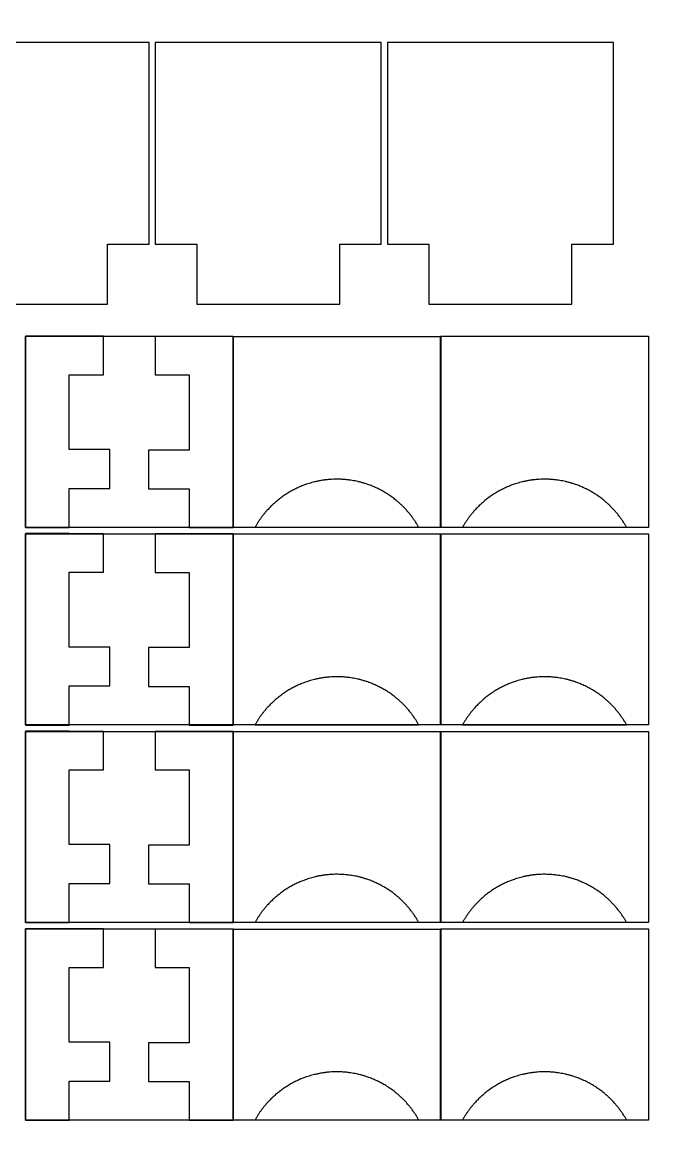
# Model space of a CAD drawing. Extents: x 0 to 200, y 0 to 180.
# Drawn here: x 115.9 to 145.1, y 86.1 to 137.9 of the extents above; entities that cross this region are included whole.
import ezdxf

# ---------------------------------------------------------------- set-up
doc = ezdxf.new("R2010")
doc.units = 0
doc.layers.add('Capa_1', color=7, linetype='CONTINUOUS')

msp = doc.modelspace()

# ---------------------------------------------------------------- linework, layer by layer
at = {"layer": 'Capa_1', "color": 7}
for p, q in [((121.741278, 136.991958), (111.257713, 136.991958)), ((121.741278, 127.637281), (121.741278, 136.991958)), ((122.027872, 136.991958), (122.027872, 127.637281)), ((132.511439, 136.991958), (122.027872, 136.991958)), ((122.027872, 136.991958), (122.027872, 136.991958)), ((132.511439, 127.637281), (132.511439, 136.991958)), ((132.798032, 136.991958), (132.798032, 127.637281)), ((143.281597, 136.991958), (132.798032, 136.991958)), ((132.798032, 136.991958), (132.798032, 136.991958)), ((143.281597, 127.637281), (143.281597, 136.991958)), ((119.817535, 124.855298), (119.817535, 127.637281)), ((119.817535, 127.637281), (121.741278, 127.637281)), ((122.027872, 127.637281), (123.951617, 127.637281)), ((123.951617, 127.637281), (123.951617, 124.855298)), ((130.587697, 124.855298), (130.587697, 127.637281)), ((130.587697, 127.637281), (132.511439, 127.637281)), ((132.798032, 127.637281), (134.721774, 127.637281)), ((134.721774, 127.637281), (134.721774, 124.855298)), ((141.357854, 124.855298), (141.357854, 127.637281)), ((141.357854, 127.637281), (143.281597, 127.637281)), ((113.181455, 124.855298), (119.817535, 124.855298)), ((123.951617, 124.855298), (130.587697, 124.855298)), ((134.721774, 124.855298), (141.357854, 124.855298)), ((116.003457, 123.361363), (125.637206, 123.361363)), ((116.003457, 114.495298), (116.003457, 123.361363)), ((116.004101, 123.361095), (116.003537, 123.361095)), ((116.003537, 123.361095), (116.003537, 121.579014)), ((118.040842, 123.370473), (116.004101, 123.370473)), ((116.004101, 123.370473), (116.004101, 123.370464)), ((116.004101, 123.370464), (116.004101, 123.361095)), ((118.040842, 123.361103), (118.040842, 123.370473)), ((119.621174, 123.361103), (118.040842, 123.361103)), ((119.621174, 121.579022), (119.621174, 123.361103)), ((122.019512, 123.356683), (122.019512, 121.574605)), ((122.019541, 123.356683), (122.019512, 123.356683)), ((123.596567, 123.356683), (122.019541, 123.356683)), ((125.637164, 123.356683), (123.596567, 123.356683)), ((125.637164, 121.574605), (125.637164, 123.356683)), ((125.637206, 123.361363), (125.637206, 114.495298)), ((125.637206, 123.356926), (135.270955, 123.356926)), ((125.637206, 114.495301), (125.637206, 123.356926)), ((135.257366, 123.362017), (144.918295, 123.362017)), ((135.257366, 114.495295), (135.257366, 123.362017)), ((135.270955, 123.356926), (135.270955, 114.495301)), ((144.918295, 123.362017), (144.918295, 114.495295)), ((116.003537, 121.579014), (116.004101, 121.579014)), ((116.004101, 121.579014), (116.004101, 114.490387)), ((118.040842, 121.556416), (118.040842, 121.579022)), ((118.040842, 121.579022), (119.621174, 121.579022)), ((118.040842, 118.105806), (118.040842, 121.556416)), ((122.019512, 121.574605), (123.595438, 121.574605)), ((123.595438, 121.574605), (123.595438, 121.533263)), ((123.595438, 121.533263), (123.595438, 118.083759)), ((125.636035, 114.48708), (125.637164, 121.574605)), ((119.922138, 118.105806), (118.040842, 118.105806)), ((119.922138, 116.304986), (119.922138, 118.105806)), ((123.595438, 118.083759), (121.719651, 118.083759)), ((121.719651, 118.083759), (121.719651, 116.283489)), ((118.040842, 114.490387), (118.040842, 116.304986)), ((118.040842, 116.304986), (119.922138, 116.304986)), ((121.719651, 116.283489), (123.595438, 116.283489)), ((123.595438, 116.283489), (123.595438, 114.48708)), ((125.637206, 114.495298), (116.003457, 114.495298)), ((116.004101, 114.490387), (118.040842, 114.490387)), ((123.595438, 114.48708), (125.636035, 114.48708)), ((135.270955, 114.495301), (125.637206, 114.495301)), ((144.918295, 114.495295), (135.257366, 114.495295)), ((116.003457, 114.195747), (125.637206, 114.195747)), ((116.003457, 105.329683), (116.003457, 114.195747)), ((116.004101, 114.195479), (116.003537, 114.195479)), ((116.003537, 114.195479), (116.003537, 112.413398)), ((118.040842, 114.204857), (116.004101, 114.204857)), ((116.004101, 114.204857), (116.004101, 114.204849)), ((116.004101, 114.204849), (116.004101, 114.195479)), ((118.040842, 114.195488), (118.040842, 114.204857)), ((119.621174, 114.195488), (118.040842, 114.195488)), ((119.621174, 112.413407), (119.621174, 114.195488)), ((122.019512, 114.191068), (122.019512, 112.40899)), ((122.019541, 114.191068), (122.019512, 114.191068)), ((123.596567, 114.191068), (122.019541, 114.191068)), ((125.637164, 114.191068), (123.596567, 114.191068)), ((125.637164, 112.40899), (125.637164, 114.191068)), ((125.637206, 114.195747), (125.637206, 105.329683)), ((125.637206, 114.191311), (135.270955, 114.191311)), ((125.637206, 105.329685), (125.637206, 114.191311)), ((135.257366, 114.196402), (144.918295, 114.196402)), ((135.257366, 105.32968), (135.257366, 114.196402)), ((135.270955, 114.191311), (135.270955, 105.329685)), ((144.918295, 114.196402), (144.918295, 105.32968)), ((116.003537, 112.413398), (116.004101, 112.413398)), ((116.004101, 112.413398), (116.004101, 105.324772)), ((118.040842, 112.390801), (118.040842, 112.413407)), ((118.040842, 112.413407), (119.621174, 112.413407)), ((122.019512, 112.40899), (123.595438, 112.40899)), ((123.595438, 112.40899), (123.595438, 112.367647)), ((125.636035, 105.321464), (125.637164, 112.40899)), ((118.040842, 108.940191), (118.040842, 112.390801)), ((123.595438, 112.367647), (123.595438, 108.918144)), ((119.922138, 108.940191), (118.040842, 108.940191)), ((119.922138, 107.139371), (119.922138, 108.940191)), ((123.595438, 108.918144), (121.719651, 108.918144)), ((121.719651, 108.918144), (121.719651, 107.117874)), ((118.040842, 105.324772), (118.040842, 107.139371)), ((118.040842, 107.139371), (119.922138, 107.139371)), ((121.719651, 107.117874), (123.595438, 107.117874)), ((123.595438, 107.117874), (123.595438, 105.321464)), ((125.637206, 105.329683), (116.003457, 105.329683)), ((116.004101, 105.324772), (118.040842, 105.324772)), ((123.595438, 105.321464), (125.636035, 105.321464)), ((135.270955, 105.329685), (125.637206, 105.329685)), ((144.918295, 105.32968), (135.257366, 105.32968)), ((116.003457, 105.030132), (125.637206, 105.030132)), ((116.003457, 96.164067), (116.003457, 105.030132)), ((116.004101, 105.029864), (116.003537, 105.029864)), ((116.003537, 105.029864), (116.003537, 103.247783)), ((118.040842, 105.039242), (116.004101, 105.039242)), ((116.004101, 105.039242), (116.004101, 105.039234)), ((116.004101, 105.039234), (116.004101, 105.029864)), ((118.040842, 105.029872), (118.040842, 105.039242)), ((119.621174, 105.029872), (118.040842, 105.029872)), ((119.621174, 103.247791), (119.621174, 105.029872)), ((122.019512, 105.025453), (122.019512, 103.243375)), ((122.019541, 105.025453), (122.019512, 105.025453)), ((123.596567, 105.025453), (122.019541, 105.025453)), ((125.637164, 105.025453), (123.596567, 105.025453)), ((125.637164, 103.243375), (125.637164, 105.025453)), ((125.637206, 105.030132), (125.637206, 96.164067)), ((125.637206, 105.025695), (135.270955, 105.025695)), ((125.637206, 96.16407), (125.637206, 105.025695)), ((135.257366, 105.030787), (144.918295, 105.030787)), ((135.257366, 96.164064), (135.257366, 105.030787)), ((135.270955, 105.025695), (135.270955, 96.16407)), ((144.918295, 105.030787), (144.918295, 96.164064)), ((116.003537, 103.247783), (116.004101, 103.247783)), ((116.004101, 103.247783), (116.004101, 96.159157)), ((118.040842, 103.225185), (118.040842, 103.247791)), ((118.040842, 103.247791), (119.621174, 103.247791)), ((118.040842, 99.774576), (118.040842, 103.225185)), ((122.019512, 103.243375), (123.595438, 103.243375)), ((123.595438, 103.243375), (123.595438, 103.202032)), ((123.595438, 103.202032), (123.595438, 99.752528)), ((125.636035, 96.155849), (125.637164, 103.243375)), ((119.922138, 99.774576), (118.040842, 99.774576)), ((119.922138, 97.973755), (119.922138, 99.774576)), ((123.595438, 99.752528), (121.719651, 99.752528)), ((121.719651, 99.752528), (121.719651, 97.952258)), ((118.040842, 96.159157), (118.040842, 97.973755)), ((118.040842, 97.973755), (119.922138, 97.973755)), ((121.719651, 97.952258), (123.595438, 97.952258)), ((123.595438, 97.952258), (123.595438, 96.155849)), ((125.637206, 96.164067), (116.003457, 96.164067)), ((116.003457, 95.864517), (125.637206, 95.864517)), ((116.003457, 86.998452), (116.003457, 95.864517)), ((116.004101, 95.864248), (116.003537, 95.864248)), ((116.003537, 95.864248), (116.003537, 94.082167)), ((116.004101, 96.159157), (118.040842, 96.159157)), ((118.040842, 95.873627), (116.004101, 95.873627)), ((116.004101, 95.873627), (116.004101, 95.873618)), ((116.004101, 95.873618), (116.004101, 95.864248)), ((118.040842, 95.864257), (118.040842, 95.873627)), ((119.621174, 95.864257), (118.040842, 95.864257)), ((119.621174, 94.082176), (119.621174, 95.864257)), ((122.019512, 95.859837), (122.019512, 94.077759)), ((122.019541, 95.859837), (122.019512, 95.859837)), ((123.596567, 95.859837), (122.019541, 95.859837)), ((123.595438, 96.155849), (125.636035, 96.155849)), ((125.637164, 95.859837), (123.596567, 95.859837)), ((125.637164, 94.077759), (125.637164, 95.859837)), ((135.270955, 96.16407), (125.637206, 96.16407)), ((125.637206, 95.864517), (125.637206, 86.998452)), ((125.637206, 95.86008), (135.270955, 95.86008)), ((125.637206, 86.998455), (125.637206, 95.86008)), ((144.918295, 96.164064), (135.257366, 96.164064)), ((135.257366, 95.865171), (144.918295, 95.865171)), ((135.257366, 86.998449), (135.257366, 95.865171)), ((135.270955, 95.86008), (135.270955, 86.998455)), ((144.918295, 95.865171), (144.918295, 86.998449)), ((116.003537, 94.082167), (116.004101, 94.082167)), ((116.004101, 94.082167), (116.004101, 86.993541)), ((118.040842, 94.05957), (118.040842, 94.082176)), ((118.040842, 94.082176), (119.621174, 94.082176)), ((118.040842, 90.60896), (118.040842, 94.05957)), ((122.019512, 94.077759), (123.595438, 94.077759)), ((123.595438, 94.077759), (123.595438, 94.036416)), ((123.595438, 94.036416), (123.595438, 90.586913)), ((125.636035, 86.990233), (125.637164, 94.077759)), ((119.922138, 90.60896), (118.040842, 90.60896)), ((119.922138, 88.80814), (119.922138, 90.60896)), ((123.595438, 90.586913), (121.719651, 90.586913)), ((121.719651, 90.586913), (121.719651, 88.786643)), ((118.040842, 86.993541), (118.040842, 88.80814)), ((118.040842, 88.80814), (119.922138, 88.80814)), ((121.719651, 88.786643), (123.595438, 88.786643)), ((123.595438, 88.786643), (123.595438, 86.990233)), ((125.637206, 86.998452), (116.003457, 86.998452)), ((116.004101, 86.993541), (118.040842, 86.993541)), ((123.595438, 86.990233), (125.636035, 86.990233)), ((135.270955, 86.998455), (125.637206, 86.998455)), ((144.918295, 86.998449), (135.257366, 86.998449))]:
    msp.add_line(p, q, dxfattribs=at)
at = {"layer": 'Capa_1', "color": 5}
for p, q in [((130.456515, 116.730712), (130.456515, 116.730679)), ((140.090266, 116.730704), (140.090266, 116.730684)), ((126.661492, 114.506624), (134.246491, 114.506624)), ((136.28886, 114.502873), (143.886612, 114.502873)), ((130.456515, 107.565097), (130.456515, 107.565063)), ((140.090266, 107.565089), (140.090266, 107.565069)), ((126.661492, 105.341008), (134.246491, 105.341008)), ((136.28886, 105.337257), (143.886612, 105.337257)), ((130.456515, 98.399482), (130.456515, 98.399448)), ((140.090266, 98.399473), (140.090266, 98.399453)), ((126.661492, 96.175393), (134.246491, 96.175393)), ((136.28886, 96.171642), (143.886612, 96.171642)), ((130.456515, 89.233866), (130.456515, 89.233832)), ((140.090266, 89.233858), (140.090266, 89.233838)), ((126.661492, 87.009777), (134.246491, 87.009777)), ((136.28886, 87.006027), (143.886612, 87.006027))]:
    msp.add_line(p, q, dxfattribs=at)
at = {"layer": 'Capa_1', "color": 7}
for points, knots in [([(199.858894, 99.999994), (199.818106, 97.807285), (199.737066, 93.450704), (199.08328, 86.982093), (198.08228, 80.810131), (196.746523, 74.938712), (195.131528, 69.366537), (193.273036, 64.12126), (191.218012, 59.19784), (189.007933, 54.587105), (186.396895, 49.787523), (183.332252, 44.841947), (179.76296, 39.805195), (176.090892, 35.245532), (172.377873, 31.135397), (168.67602, 27.443095), (165.175137, 24.296902), (161.941368, 21.639762), (159.025692, 19.417241), (155.634094, 17.022934), (151.728412, 14.515105), (147.271502, 11.966387), (143.018534, 9.817376), (139.00857, 8.017957), (135.271406, 6.519572), (130.846509, 4.951135), (125.694421, 3.414356), (119.783329, 2.037035), (114.278132, 1.105727), (109.218232, 0.52596), (104.628077, 0.211201), (99.936572, 0.104436), (95.182741, 0.217057), (90.406864, 0.55806), (85.801801, 1.107607), (81.369057, 1.843496), (77.108257, 2.744768), (72.411498, 3.955095), (67.310989, 5.553346), (61.853772, 7.624374), (56.716769, 9.926747), (51.894764, 12.418235), (47.378752, 15.060998), (42.339493, 18.375156), (36.880509, 22.490513), (31.146969, 27.540312), (26.172728, 32.641661), (21.88998, 37.68046), (18.223681, 42.567147), (14.798712, 47.764752), (11.646477, 53.273259), (8.801316, 59.089761), (6.479286, 64.744781), (4.616533, 70.186706), (3.148856, 75.37763), (1.890047, 80.981389), (0.908549, 87.009327), (0.281024, 93.464517), (0.072163, 99.955018), (0.273419, 106.343643), (0.887814, 112.498625), (1.860208, 118.132677), (3.121565, 123.271016), (4.606636, 127.946801), (6.193044, 131.966892), (7.779292, 135.383097), (9.284041, 138.25224), (11.245373, 141.588873), (13.769801, 145.321353), (16.974171, 149.347107), (20.191109, 152.812162), (23.333103, 155.783884), (26.334806, 158.327232), (29.321996, 160.597875), (32.265033, 162.623348), (35.14014, 164.429428), (38.311147, 166.246414), (41.79577, 168.048245), (45.60861, 169.80708), (50.00365, 171.608999), (55.019759, 173.386999), (60.686916, 175.068287), (66.509983, 176.487755), (72.473419, 177.652328), (78.562457, 178.56856), (84.344623, 179.195626), (89.788835, 179.59305), (94.87089, 179.811208), (100.76832, 179.893419), (107.410575, 179.75942), (114.716224, 179.299799), (121.385038, 178.578421), (127.424458, 177.66243), (132.851151, 176.617602), (138.109896, 175.375843), (143.193119, 173.939694), (148.093846, 172.311956), (152.649984, 170.553145), (156.869672, 168.690335), (160.76528, 166.750238), (164.828873, 164.474587), (169.014113, 161.80713), (173.258779, 158.684712), (176.963827, 155.537103), (180.174266, 152.426891), (182.943039, 149.406961), (185.348763, 146.440794), (187.428082, 143.56584), (189.219177, 140.812414), (190.934934, 137.863829), (192.557237, 134.708121), (194.066009, 131.334614), (195.5994, 127.341864), (197.057914, 122.665316), (198.320429, 117.24986), (199.113873, 112.284997), (199.570544, 107.837456), (199.814358, 103.954699), (199.843921, 101.329573), (199.858894, 99.999994)], [0, 0, 0, 0, 6.576941, 13.067387, 19.484114, 25.324543, 31.12045, 36.878995, 42.009255, 47.118787, 52.211288, 58.393924, 64.561674, 70.719447, 75.94594, 81.171182, 86.397807, 90.059866, 93.724854, 97.393756, 102.51205, 107.642945, 112.789733, 116.80062, 120.825154, 124.865362, 130.881022, 136.943825, 143.062643, 147.620168, 152.217916, 156.860552, 161.693496, 166.477989, 171.219274, 175.601421, 179.95395, 184.280235, 190.147711, 195.979261, 201.781267, 207.025983, 212.254833, 217.47124, 225.11269, 232.743023, 240.370619, 246.46658, 252.570345, 258.686511, 265.128863, 271.596963, 278.098207, 283.454851, 288.844621, 294.273333, 300.676755, 307.153635, 313.71667, 320.144974, 326.315285, 332.258405, 337.281438, 342.176674, 346.965191, 350.235952, 353.472199, 356.680591, 361.843139, 366.975505, 372.101901, 376.013694, 379.943471, 383.899086, 387.265152, 390.658384, 394.082097, 398.226397, 402.422829, 406.674891, 412.47262, 418.380416, 424.401302, 430.446441, 436.602626, 442.868571, 447.889766, 452.976347, 458.126473, 465.581663, 472.901146, 480.079918, 485.69733, 491.222201, 496.6544, 501.902491, 507.063663, 512.140793, 516.547972, 520.896769, 525.191751, 530.514805, 535.774943, 540.987907, 545.086544, 549.177426, 553.271799, 556.536502, 559.817587, 563.121851, 566.766694, 570.457148, 574.202959, 579.592184, 585.138934, 590.871176, 594.662499, 598.548856, 602.53731, 602.53731, 602.53731, 602.53731]), ([(179.85879, 100.000171), (179.823005, 101.841079), (179.75324, 105.430062), (179.163044, 110.65912), (178.27945, 115.310032), (177.157981, 119.421331), (175.884868, 123.042633), (174.135398, 127.044028), (171.753181, 131.335336), (168.569093, 135.772705), (164.77039, 139.968043), (160.310477, 143.871936), (155.166158, 147.425506), (150.311888, 150.078419), (145.939101, 152.058031), (142.163671, 153.530053), (138.575278, 154.727318), (135.209646, 155.700787), (132.094076, 156.491395), (128.422962, 157.301538), (124.170651, 158.078886), (119.317711, 158.767904), (114.469256, 159.275314), (109.641182, 159.617241), (104.847517, 159.822045), (101.6239, 159.846473), (99.999824, 159.858779)], [0, 0, 0, 0, 5.521293, 10.764159, 15.764519, 19.709567, 23.537644, 27.269852, 32.799923, 38.227787, 43.618916, 49.744218, 55.966302, 62.339291, 66.311384, 70.360255, 74.490432, 77.655519, 80.869148, 84.131664, 88.932222, 93.833524, 98.833054, 103.553721, 108.352178, 113.224243, 113.224243, 113.224243, 113.224243]), ([(127.230735, 29.939052), (128.309574, 29.947755), (130.651158, 29.966643), (133.600087, 29.979723), (135.503601, 29.944772), (136.190765, 29.961312), (136.303648, 29.964125), (136.625937, 29.979446), (137.129408, 29.969277), (137.872373, 29.944468), (139.223684, 30.53683), (141.024367, 31.769084), (143.507344, 33.291135), (146.399506, 35.251187), (149.68047, 37.631341), (153.230731, 40.51487), (156.687246, 43.730369), (160.014425, 47.301556), (163.243248, 51.213346), (165.971489, 54.987824), (168.263042, 58.558488), (170.176104, 61.879087), (172.133765, 65.688233), (174.059345, 70.020197), (175.859125, 74.902489), (177.176219, 79.353827), (178.117169, 83.321028), (178.776383, 86.770897), (179.270723, 90.160615), (179.609638, 93.482753), (179.817903, 96.731529), (179.845129, 98.908104), (179.85879, 100.000171)], [0, 0, 0, 0, 3.236594, 7.024924, 8.84723, 8.946269, 9.08697, 9.186002, 9.913889, 10.60423, 11.381015, 14.258481, 17.172607, 20.107103, 24.740191, 29.327862, 33.819629, 38.891509, 43.95934, 49.027332, 52.853067, 56.683151, 60.519524, 65.696762, 70.894602, 76.119134, 79.612435, 83.122786, 86.652597, 89.885517, 93.138847, 96.414852, 96.414852, 96.414852, 96.414852])]:
    msp.add_open_spline(points, degree=3, knots=knots, dxfattribs=at)
at = {"layer": 'Capa_1', "color": 5}
for points, knots in [([(130.456515, 116.730679), (130.401847, 116.730103), (130.292946, 116.728958), (130.130436, 116.719632), (130.010349, 116.70862), (129.932036, 116.6995), (129.89485, 116.694799), (129.820146, 116.684809), (129.708476, 116.667488), (129.56076, 116.6392), (129.421292, 116.607491), (129.289957, 116.573106), (129.166572, 116.536795), (129.056027, 116.50067), (128.957931, 116.465924), (128.871931, 116.433433), (128.750799, 116.384611), (128.596218, 116.315932), (128.410803, 116.222767), (128.221015, 116.1157), (128.028164, 115.993332), (127.833746, 115.854397), (127.6587, 115.714272), (127.501657, 115.57544), (127.361325, 115.439849), (127.243596, 115.315457), (127.146333, 115.204678), (127.067479, 115.109483), (126.987397, 115.007196), (126.906725, 114.897444), (126.826246, 114.77976), (126.764368, 114.683201), (126.719648, 114.608848), (126.69033, 114.557888), (126.671105, 114.523713), (126.661492, 114.506624)], [0, 0, 0, 0, 0.163992, 0.326685, 0.488168, 0.52569, 0.563207, 0.600613, 0.751796, 0.902145, 1.051726, 1.180789, 1.309369, 1.43752, 1.529634, 1.621553, 1.713295, 1.92141, 2.128794, 2.335579, 2.574878, 2.813631, 3.052101, 3.247208, 3.442269, 3.637319, 3.760831, 3.884466, 4.008106, 4.150505, 4.293016, 4.435752, 4.494486, 4.553298, 4.61212, 4.61212, 4.61212, 4.61212]), ([(134.246491, 114.506624), (134.235956, 114.525832), (134.214883, 114.564251), (134.184192, 114.62233), (134.134748, 114.706369), (134.063503, 114.814211), (133.971224, 114.946046), (133.871638, 115.076955), (133.764966, 115.206833), (133.650898, 115.33515), (133.536763, 115.453782), (133.423447, 115.563203), (133.311651, 115.66402), (133.205704, 115.753074), (133.106595, 115.831368), (133.015185, 115.899801), (132.900606, 115.980973), (132.761173, 116.072512), (132.595059, 116.171285), (132.420005, 116.265125), (132.235806, 116.353179), (132.04237, 116.434439), (131.864967, 116.499038), (131.705217, 116.549698), (131.56421, 116.589095), (131.427677, 116.622378), (131.295896, 116.650179), (131.169135, 116.672993), (131.020141, 116.695285), (130.848298, 116.714423), (130.653196, 116.728138), (130.522278, 116.729852), (130.456515, 116.730712)], [0, 0, 0, 0, 0.065723, 0.13146, 0.19704, 0.358144, 0.519046, 0.679755, 0.851455, 1.023134, 1.194686, 1.345192, 1.495612, 1.646218, 1.760311, 1.874483, 1.988741, 2.181523, 2.374696, 2.568335, 2.77719, 2.986946, 3.197531, 3.343342, 3.489623, 3.636668, 3.764857, 3.89361, 4.023005, 4.216744, 4.412192, 4.609464, 4.609464, 4.609464, 4.609464]), ([(140.090266, 116.730684), (140.035507, 116.730108), (139.926422, 116.72896), (139.76364, 116.719601), (139.643346, 116.708599), (139.564905, 116.699426), (139.527655, 116.69472), (139.452822, 116.684733), (139.340969, 116.667352), (139.193003, 116.639033), (139.053302, 116.607272), (138.921746, 116.57283), (138.798154, 116.536458), (138.687421, 116.500275), (138.58916, 116.465468), (138.503017, 116.432922), (138.381682, 116.384016), (138.22684, 116.315224), (138.041114, 116.221903), (137.851006, 116.114658), (137.657831, 115.992082), (137.463086, 115.852913), (137.287743, 115.712555), (137.130439, 115.573486), (136.98987, 115.437667), (136.871943, 115.313066), (136.774516, 115.202101), (136.695529, 115.106745), (136.615309, 115.004288), (136.534504, 114.89435), (136.45389, 114.776469), (136.391909, 114.679747), (136.347113, 114.605269), (136.317746, 114.554223), (136.298489, 114.51999), (136.28886, 114.502873)], [0, 0, 0, 0, 0.164267, 0.327235, 0.488991, 0.526577, 0.564158, 0.601628, 0.753065, 0.903665, 1.053497, 1.182776, 1.311572, 1.43994, 1.532208, 1.624282, 1.716177, 1.924643, 2.132376, 2.339506, 2.57921, 2.818364, 3.057235, 3.252671, 3.44806, 3.643437, 3.767159, 3.891003, 4.01485, 4.157489, 4.300239, 4.443214, 4.502047, 4.560959, 4.619879, 4.619879, 4.619879, 4.619879]), ([(143.886612, 114.502873), (143.876059, 114.522113), (143.854952, 114.560597), (143.82421, 114.618772), (143.774685, 114.702953), (143.703317, 114.810975), (143.610885, 114.943035), (143.51113, 115.074164), (143.40428, 115.20426), (143.290021, 115.332793), (143.175694, 115.451625), (143.062186, 115.56123), (142.950201, 115.662216), (142.844076, 115.751419), (142.744802, 115.829846), (142.653237, 115.898393), (142.538466, 115.979704), (142.398796, 116.071395), (142.232405, 116.170335), (142.057055, 116.264332), (141.872547, 116.352534), (141.678785, 116.433932), (141.501085, 116.498639), (141.341066, 116.549384), (141.199821, 116.588847), (141.063059, 116.622185), (140.931056, 116.650033), (140.804081, 116.672886), (140.654836, 116.695213), (140.482706, 116.714394), (140.287276, 116.728127), (140.156139, 116.729842), (140.090266, 116.730704)], [0, 0, 0, 0, 0.065833, 0.131679, 0.197368, 0.358744, 0.519918, 0.680898, 0.852886, 1.024853, 1.196693, 1.347453, 1.498127, 1.648987, 1.76327, 1.877634, 1.992086, 2.185192, 2.378689, 2.572656, 2.781862, 2.99197, 3.202908, 3.348966, 3.495493, 3.642783, 3.77119, 3.900159, 4.029772, 4.223837, 4.419612, 4.617213, 4.617213, 4.617213, 4.617213]), ([(130.456515, 107.565063), (130.401847, 107.564488), (130.292946, 107.563342), (130.130436, 107.554017), (130.010349, 107.543005), (129.932036, 107.533884), (129.89485, 107.529184), (129.820146, 107.519194), (129.708476, 107.501872), (129.56076, 107.473584), (129.421292, 107.441875), (129.289957, 107.407491), (129.166572, 107.37118), (129.056027, 107.335055), (128.957931, 107.300309), (128.871931, 107.267818), (128.750799, 107.218996), (128.596218, 107.150317), (128.410803, 107.057152), (128.221015, 106.950085), (128.028164, 106.827716), (127.833746, 106.688781), (127.6587, 106.548657), (127.501657, 106.409824), (127.361325, 106.274234), (127.243596, 106.149842), (127.146333, 106.039063), (127.067479, 105.943868), (126.987397, 105.841581), (126.906725, 105.731829), (126.826246, 105.614145), (126.764368, 105.517586), (126.719648, 105.443232), (126.69033, 105.392272), (126.671105, 105.358097), (126.661492, 105.341008)], [0, 0, 0, 0, 0.163992, 0.326685, 0.488168, 0.52569, 0.563207, 0.600613, 0.751796, 0.902145, 1.051726, 1.180789, 1.309369, 1.43752, 1.529634, 1.621553, 1.713295, 1.92141, 2.128794, 2.335579, 2.574878, 2.813631, 3.052101, 3.247208, 3.442269, 3.637319, 3.760831, 3.884466, 4.008106, 4.150505, 4.293016, 4.435752, 4.494486, 4.553298, 4.61212, 4.61212, 4.61212, 4.61212]), ([(134.246491, 105.341008), (134.235956, 105.360216), (134.214883, 105.398636), (134.184192, 105.456714), (134.134748, 105.540753), (134.063503, 105.648595), (133.971224, 105.780431), (133.871638, 105.91134), (133.764966, 106.041218), (133.650898, 106.169535), (133.536763, 106.288167), (133.423447, 106.397588), (133.311651, 106.498405), (133.205704, 106.587459), (133.106595, 106.665753), (133.015185, 106.734186), (132.900606, 106.815357), (132.761173, 106.906897), (132.595059, 107.00567), (132.420005, 107.09951), (132.235806, 107.187564), (132.04237, 107.268824), (131.864967, 107.333422), (131.705217, 107.384082), (131.56421, 107.423479), (131.427677, 107.456763), (131.295896, 107.484563), (131.169135, 107.507377), (131.020141, 107.529669), (130.848298, 107.548807), (130.653196, 107.562522), (130.522278, 107.564236), (130.456515, 107.565097)], [0, 0, 0, 0, 0.065723, 0.13146, 0.19704, 0.358144, 0.519046, 0.679755, 0.851455, 1.023134, 1.194686, 1.345192, 1.495612, 1.646218, 1.760311, 1.874483, 1.988741, 2.181523, 2.374696, 2.568335, 2.77719, 2.986946, 3.197531, 3.343342, 3.489623, 3.636668, 3.764857, 3.89361, 4.023005, 4.216744, 4.412192, 4.609464, 4.609464, 4.609464, 4.609464]), ([(140.090266, 107.565069), (140.035507, 107.564493), (139.926422, 107.563345), (139.76364, 107.553986), (139.643346, 107.542983), (139.564905, 107.53381), (139.527655, 107.529104), (139.452822, 107.519118), (139.340969, 107.501737), (139.193003, 107.473418), (139.053302, 107.441656), (138.921746, 107.407215), (138.798154, 107.370843), (138.687421, 107.334659), (138.58916, 107.299853), (138.503017, 107.267306), (138.381682, 107.218401), (138.22684, 107.149609), (138.041114, 107.056288), (137.851006, 106.949043), (137.657831, 106.826466), (137.463086, 106.687297), (137.287743, 106.54694), (137.130439, 106.407871), (136.98987, 106.272052), (136.871943, 106.14745), (136.774516, 106.036485), (136.695529, 105.94113), (136.615309, 105.838672), (136.534504, 105.728735), (136.45389, 105.610853), (136.391909, 105.514131), (136.347113, 105.439653), (136.317746, 105.388608), (136.298489, 105.354375), (136.28886, 105.337257)], [0, 0, 0, 0, 0.164267, 0.327235, 0.488991, 0.526577, 0.564158, 0.601628, 0.753065, 0.903665, 1.053497, 1.182776, 1.311572, 1.43994, 1.532208, 1.624282, 1.716177, 1.924643, 2.132376, 2.339506, 2.57921, 2.818364, 3.057235, 3.252671, 3.44806, 3.643437, 3.767159, 3.891003, 4.01485, 4.157489, 4.300239, 4.443214, 4.502047, 4.560959, 4.619879, 4.619879, 4.619879, 4.619879]), ([(143.886612, 105.337257), (143.876059, 105.356498), (143.854952, 105.394982), (143.82421, 105.453157), (143.774685, 105.537338), (143.703317, 105.64536), (143.610885, 105.777419), (143.51113, 105.908548), (143.40428, 106.038645), (143.290021, 106.167178), (143.175694, 106.28601), (143.062186, 106.395614), (142.950201, 106.4966), (142.844076, 106.585803), (142.744802, 106.66423), (142.653237, 106.732778), (142.538466, 106.814088), (142.398796, 106.905779), (142.232405, 107.00472), (142.057055, 107.098717), (141.872547, 107.186919), (141.678785, 107.268316), (141.501085, 107.333023), (141.341066, 107.383769), (141.199821, 107.423231), (141.063059, 107.45657), (140.931056, 107.484418), (140.804081, 107.507271), (140.654836, 107.529598), (140.482706, 107.548779), (140.287276, 107.562511), (140.156139, 107.564227), (140.090266, 107.565089)], [0, 0, 0, 0, 0.065833, 0.131679, 0.197368, 0.358744, 0.519918, 0.680898, 0.852886, 1.024853, 1.196693, 1.347453, 1.498127, 1.648987, 1.76327, 1.877634, 1.992086, 2.185192, 2.378689, 2.572656, 2.781862, 2.99197, 3.202908, 3.348966, 3.495493, 3.642783, 3.77119, 3.900159, 4.029772, 4.223837, 4.419612, 4.617213, 4.617213, 4.617213, 4.617213]), ([(130.456515, 98.399448), (130.401847, 98.398873), (130.292946, 98.397727), (130.130436, 98.388402), (130.010349, 98.37739), (129.932036, 98.368269), (129.89485, 98.363568), (129.820146, 98.353578), (129.708476, 98.336257), (129.56076, 98.307969), (129.421292, 98.27626), (129.289957, 98.241876), (129.166572, 98.205565), (129.056027, 98.169439), (128.957931, 98.134693), (128.871931, 98.102202), (128.750799, 98.053381), (128.596218, 97.984701), (128.410803, 97.891537), (128.221015, 97.78447), (128.028164, 97.662101), (127.833746, 97.523166), (127.6587, 97.383041), (127.501657, 97.244209), (127.361325, 97.108618), (127.243596, 96.984226), (127.146333, 96.873447), (127.067479, 96.778252), (126.987397, 96.675965), (126.906725, 96.566214), (126.826246, 96.44853), (126.764368, 96.35197), (126.719648, 96.277617), (126.69033, 96.226657), (126.671105, 96.192482), (126.661492, 96.175393)], [0, 0, 0, 0, 0.163992, 0.326685, 0.488168, 0.52569, 0.563207, 0.600613, 0.751796, 0.902145, 1.051726, 1.180789, 1.309369, 1.43752, 1.529634, 1.621553, 1.713295, 1.92141, 2.128794, 2.335579, 2.574878, 2.813631, 3.052101, 3.247208, 3.442269, 3.637319, 3.760831, 3.884466, 4.008106, 4.150505, 4.293016, 4.435752, 4.494486, 4.553298, 4.61212, 4.61212, 4.61212, 4.61212]), ([(134.246491, 96.175393), (134.235956, 96.194601), (134.214883, 96.233021), (134.184192, 96.291099), (134.134748, 96.375138), (134.063503, 96.48298), (133.971224, 96.614815), (133.871638, 96.745724), (133.764966, 96.875602), (133.650898, 97.00392), (133.536763, 97.122552), (133.423447, 97.231972), (133.311651, 97.332789), (133.205704, 97.421843), (133.106595, 97.500137), (133.015185, 97.56857), (132.900606, 97.649742), (132.761173, 97.741282), (132.595059, 97.840054), (132.420005, 97.933894), (132.235806, 98.021948), (132.04237, 98.103209), (131.864967, 98.167807), (131.705217, 98.218467), (131.56421, 98.257864), (131.427677, 98.291148), (131.295896, 98.318948), (131.169135, 98.341762), (131.020141, 98.364054), (130.848298, 98.383192), (130.653196, 98.396907), (130.522278, 98.398621), (130.456515, 98.399482)], [0, 0, 0, 0, 0.065723, 0.13146, 0.19704, 0.358144, 0.519046, 0.679755, 0.851455, 1.023134, 1.194686, 1.345192, 1.495612, 1.646218, 1.760311, 1.874483, 1.988741, 2.181523, 2.374696, 2.568335, 2.77719, 2.986946, 3.197531, 3.343342, 3.489623, 3.636668, 3.764857, 3.89361, 4.023005, 4.216744, 4.412192, 4.609464, 4.609464, 4.609464, 4.609464]), ([(140.090266, 98.399453), (140.035507, 98.398877), (139.926422, 98.397729), (139.76364, 98.38837), (139.643346, 98.377368), (139.564905, 98.368195), (139.527655, 98.363489), (139.452822, 98.353502), (139.340969, 98.336122), (139.193003, 98.307802), (139.053302, 98.276041), (138.921746, 98.2416), (138.798154, 98.205227), (138.687421, 98.169044), (138.58916, 98.134238), (138.503017, 98.101691), (138.381682, 98.052786), (138.22684, 97.983994), (138.041114, 97.890672), (137.851006, 97.783427), (137.657831, 97.660851), (137.463086, 97.521682), (137.287743, 97.381325), (137.130439, 97.242255), (136.98987, 97.106436), (136.871943, 96.981835), (136.774516, 96.87087), (136.695529, 96.775514), (136.615309, 96.673057), (136.534504, 96.563119), (136.45389, 96.445238), (136.391909, 96.348516), (136.347113, 96.274038), (136.317746, 96.222992), (136.298489, 96.18876), (136.28886, 96.171642)], [0, 0, 0, 0, 0.164267, 0.327235, 0.488991, 0.526577, 0.564158, 0.601628, 0.753065, 0.903665, 1.053497, 1.182776, 1.311572, 1.43994, 1.532208, 1.624282, 1.716177, 1.924643, 2.132376, 2.339506, 2.57921, 2.818364, 3.057235, 3.252671, 3.44806, 3.643437, 3.767159, 3.891003, 4.01485, 4.157489, 4.300239, 4.443214, 4.502047, 4.560959, 4.619879, 4.619879, 4.619879, 4.619879]), ([(143.886612, 96.171642), (143.876059, 96.190882), (143.854952, 96.229366), (143.82421, 96.287541), (143.774685, 96.371723), (143.703317, 96.479744), (143.610885, 96.611804), (143.51113, 96.742933), (143.40428, 96.873029), (143.290021, 97.001562), (143.175694, 97.120394), (143.062186, 97.229999), (142.950201, 97.330985), (142.844076, 97.420188), (142.744802, 97.498615), (142.653237, 97.567163), (142.538466, 97.648473), (142.398796, 97.740164), (142.232405, 97.839104), (142.057055, 97.933102), (141.872547, 98.021303), (141.678785, 98.102701), (141.501085, 98.167408), (141.341066, 98.218153), (141.199821, 98.257616), (141.063059, 98.290954), (140.931056, 98.318802), (140.804081, 98.341656), (140.654836, 98.363982), (140.482706, 98.383164), (140.287276, 98.396896), (140.156139, 98.398611), (140.090266, 98.399473)], [0, 0, 0, 0, 0.065833, 0.131679, 0.197368, 0.358744, 0.519918, 0.680898, 0.852886, 1.024853, 1.196693, 1.347453, 1.498127, 1.648987, 1.76327, 1.877634, 1.992086, 2.185192, 2.378689, 2.572656, 2.781862, 2.99197, 3.202908, 3.348966, 3.495493, 3.642783, 3.77119, 3.900159, 4.029772, 4.223837, 4.419612, 4.617213, 4.617213, 4.617213, 4.617213]), ([(130.456515, 89.233832), (130.401847, 89.233257), (130.292946, 89.232111), (130.130436, 89.222786), (130.010349, 89.211774), (129.932036, 89.202654), (129.89485, 89.197953), (129.820146, 89.187963), (129.708476, 89.170642), (129.56076, 89.142353), (129.421292, 89.110645), (129.289957, 89.07626), (129.166572, 89.039949), (129.056027, 89.003824), (128.957931, 88.969078), (128.871931, 88.936587), (128.750799, 88.887765), (128.596218, 88.819086), (128.410803, 88.725921), (128.221015, 88.618854), (128.028164, 88.496485), (127.833746, 88.35755), (127.6587, 88.217426), (127.501657, 88.078594), (127.361325, 87.943003), (127.243596, 87.818611), (127.146333, 87.707832), (127.067479, 87.612637), (126.987397, 87.51035), (126.906725, 87.400598), (126.826246, 87.282914), (126.764368, 87.186355), (126.719648, 87.112001), (126.69033, 87.061042), (126.671105, 87.026866), (126.661492, 87.009777)], [0, 0, 0, 0, 0.163992, 0.326685, 0.488168, 0.52569, 0.563207, 0.600613, 0.751796, 0.902145, 1.051726, 1.180789, 1.309369, 1.43752, 1.529634, 1.621553, 1.713295, 1.92141, 2.128794, 2.335579, 2.574878, 2.813631, 3.052101, 3.247208, 3.442269, 3.637319, 3.760831, 3.884466, 4.008106, 4.150505, 4.293016, 4.435752, 4.494486, 4.553298, 4.61212, 4.61212, 4.61212, 4.61212]), ([(134.246491, 87.009777), (134.235956, 87.028985), (134.214883, 87.067405), (134.184192, 87.125483), (134.134748, 87.209522), (134.063503, 87.317364), (133.971224, 87.4492), (133.871638, 87.580109), (133.764966, 87.709987), (133.650898, 87.838304), (133.536763, 87.956936), (133.423447, 88.066357), (133.311651, 88.167174), (133.205704, 88.256228), (133.106595, 88.334522), (133.015185, 88.402955), (132.900606, 88.484127), (132.761173, 88.575666), (132.595059, 88.674439), (132.420005, 88.768279), (132.235806, 88.856333), (132.04237, 88.937593), (131.864967, 89.002191), (131.705217, 89.052851), (131.56421, 89.092249), (131.427677, 89.125532), (131.295896, 89.153333), (131.169135, 89.176147), (131.020141, 89.198438), (130.848298, 89.217576), (130.653196, 89.231292), (130.522278, 89.233005), (130.456515, 89.233866)], [0, 0, 0, 0, 0.065723, 0.13146, 0.19704, 0.358144, 0.519046, 0.679755, 0.851455, 1.023134, 1.194686, 1.345192, 1.495612, 1.646218, 1.760311, 1.874483, 1.988741, 2.181523, 2.374696, 2.568335, 2.77719, 2.986946, 3.197531, 3.343342, 3.489623, 3.636668, 3.764857, 3.89361, 4.023005, 4.216744, 4.412192, 4.609464, 4.609464, 4.609464, 4.609464]), ([(140.090266, 89.233838), (140.035507, 89.233262), (139.926422, 89.232114), (139.76364, 89.222755), (139.643346, 89.211752), (139.564905, 89.20258), (139.527655, 89.197874), (139.452822, 89.187887), (139.340969, 89.170506), (139.193003, 89.142187), (139.053302, 89.110425), (138.921746, 89.075984), (138.798154, 89.039612), (138.687421, 89.003428), (138.58916, 88.968622), (138.503017, 88.936076), (138.381682, 88.88717), (138.22684, 88.818378), (138.041114, 88.725057), (137.851006, 88.617812), (137.657831, 88.495235), (137.463086, 88.356066), (137.287743, 88.215709), (137.130439, 88.07664), (136.98987, 87.940821), (136.871943, 87.81622), (136.774516, 87.705254), (136.695529, 87.609899), (136.615309, 87.507441), (136.534504, 87.397504), (136.45389, 87.279623), (136.391909, 87.1829), (136.347113, 87.108423), (136.317746, 87.057377), (136.298489, 87.023144), (136.28886, 87.006027)], [0, 0, 0, 0, 0.164267, 0.327235, 0.488991, 0.526577, 0.564158, 0.601628, 0.753065, 0.903665, 1.053497, 1.182776, 1.311572, 1.43994, 1.532208, 1.624282, 1.716177, 1.924643, 2.132376, 2.339506, 2.57921, 2.818364, 3.057235, 3.252671, 3.44806, 3.643437, 3.767159, 3.891003, 4.01485, 4.157489, 4.300239, 4.443214, 4.502047, 4.560959, 4.619879, 4.619879, 4.619879, 4.619879]), ([(143.886612, 87.006027), (143.876059, 87.025267), (143.854952, 87.063751), (143.82421, 87.121926), (143.774685, 87.206107), (143.703317, 87.314129), (143.610885, 87.446189), (143.51113, 87.577317), (143.40428, 87.707414), (143.290021, 87.835947), (143.175694, 87.954779), (143.062186, 88.064384), (142.950201, 88.16537), (142.844076, 88.254572), (142.744802, 88.333), (142.653237, 88.401547), (142.538466, 88.482858), (142.398796, 88.574549), (142.232405, 88.673489), (142.057055, 88.767486), (141.872547, 88.855688), (141.678785, 88.937085), (141.501085, 89.001793), (141.341066, 89.052538), (141.199821, 89.092001), (141.063059, 89.125339), (140.931056, 89.153187), (140.804081, 89.17604), (140.654836, 89.198367), (140.482706, 89.217548), (140.287276, 89.231281), (140.156139, 89.232996), (140.090266, 89.233858)], [0, 0, 0, 0, 0.065833, 0.131679, 0.197368, 0.358744, 0.519918, 0.680898, 0.852886, 1.024853, 1.196693, 1.347453, 1.498127, 1.648987, 1.76327, 1.877634, 1.992086, 2.185192, 2.378689, 2.572656, 2.781862, 2.99197, 3.202908, 3.348966, 3.495493, 3.642783, 3.77119, 3.900159, 4.029772, 4.223837, 4.419612, 4.617213, 4.617213, 4.617213, 4.617213])]:
    msp.add_open_spline(points, degree=3, knots=knots, dxfattribs=at)

doc.saveas('drawing.dxf')
